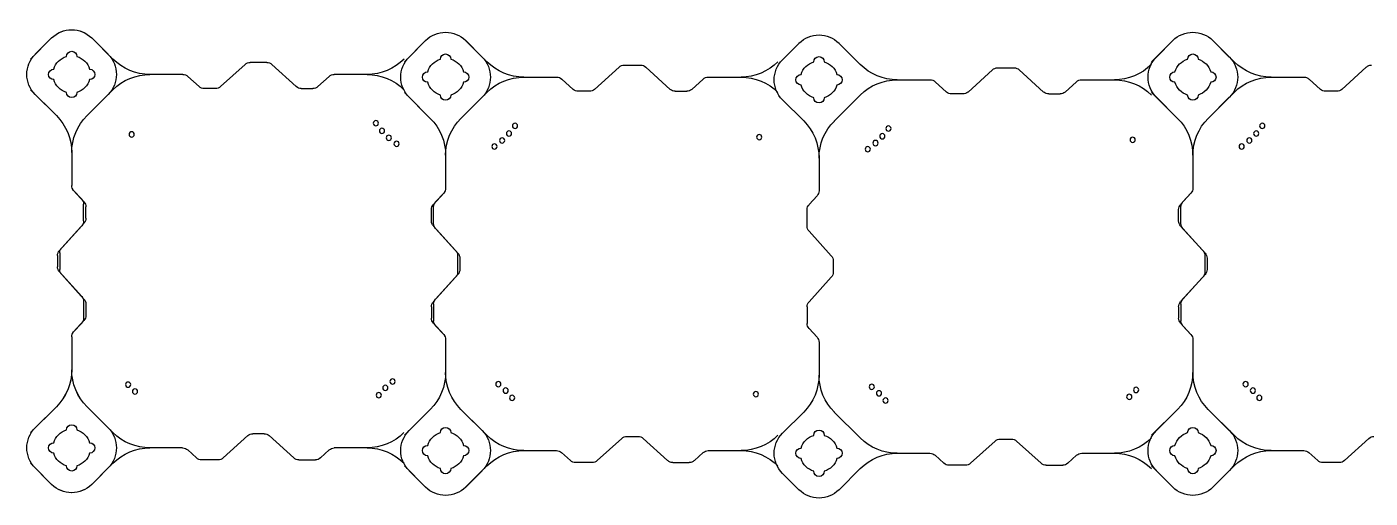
# Model space of a CAD drawing. Header units: millimetres. Extents: x -1612139 to -1260738, y 1141106 to 1536160.
# Drawn here: x -1301774 to -1299976, y 1183867 to 1184498 of the extents above; entities that cross this region are included whole.
import ezdxf

# ---------------------------------------------------------------- set-up
doc = ezdxf.new("R2010")
doc.units = ezdxf.units.MM
doc.header["$LTSCALE"] = 10
doc.layers.get('0').update_dxf_attribs({"linetype": 'CONTINUOUS'})
doc.layers.add('W-FLOAT_BOWL浮筒', color=253, linetype='CONTINUOUS')

# ---------------------------------------------------------------- blocks, each defined once
blk = doc.blocks.new('橙色')
at = {"layer": 'W-FLOAT_BOWL浮筒', "color": 30}
for p, q in [((12472.7, 2545.2), (12444.4, 2516.9)), ((12472.7, 2545.2), (12450.7, 2523.3)), ((12526.4, 2545.2), (12554.7, 2516.9)), ((12548.4, 2523.3), (12526.5, 2545.2)), ((12973.2, 2548.8), (12944.8, 2520.5)), ((12951.2, 2526.9), (12973.1, 2548.8)), ((13026.8, 2548.8), (13055.2, 2520.5)), ((13026.9, 2548.8), (13048.8, 2526.9)), ((13450.9, 2530.5), (13472.8, 2552.4)), ((13526.5, 2552.4), (13554.9, 2524.1)), ((13973.2, 2548.8), (13944.8, 2520.5)), ((13951.2, 2526.9), (13973.1, 2548.8)), ((14026.8, 2548.8), (14055.2, 2520.5)), ((14026.9, 2548.8), (14048.8, 2526.9)), ((13666.8, 2517), (13655, 2506.2)), ((13695.8, 2519.6), (13673.6, 2519.6)), ((13702.6, 2517), (13735.3, 2487.2)), ((13796.8, 2517), (13764.1, 2487.2)), ((13803.6, 2519.6), (13825.8, 2519.6)), ((13832.6, 2517), (13844.4, 2506.2)), ((12666.7, 2509.8), (12654.8, 2499)), ((12695.7, 2512.4), (12673.4, 2512.4)), ((12702.4, 2509.8), (12735.2, 2480)), ((12796.7, 2509.8), (12763.9, 2480)), ((12803.4, 2512.4), (12825.7, 2512.4)), ((12832.4, 2509.8), (12844.3, 2499)), ((13104.6, 2500), (13148.5, 2500)), ((13167.1, 2513.4), (13155.3, 2502.6)), ((13196.1, 2516), (13173.9, 2516)), ((13202.9, 2513.4), (13235.6, 2483.6)), ((13297.1, 2513.4), (13264.4, 2483.6)), ((13303.9, 2516), (13326.1, 2516)), ((13332.9, 2513.4), (13344.7, 2502.6)), ((13351.5, 2500), (13395.3, 2500)), ((13604.3, 2503.6), (13648.2, 2503.6)), ((13851.2, 2503.6), (13895, 2503.6)), ((14104.6, 2500), (14148.5, 2500)), ((14167.1, 2513.4), (14155.3, 2502.6)), ((14196.1, 2516), (14173.9, 2516)), ((14202.9, 2513.4), (14235.6, 2483.6)), ((12648.1, 2496.4), (12604.3, 2496.4)), ((12895, 2496.4), (12851, 2496.4)), ((13242.4, 2481), (13257.6, 2481)), ((13520.2, 2448.4), (13554.9, 2483.1)), ((13742.1, 2484.6), (13757.3, 2484.6)), ((12479.1, 2441.2), (12444.3, 2475.9)), ((12450.7, 2469.6), (12479.1, 2441.3)), ((12520.1, 2441.2), (12554.8, 2475.9)), ((12548.4, 2469.6), (12520.1, 2441.3)), ((12757.2, 2477.4), (12741.9, 2477.4)), ((12979.5, 2444.8), (12944.8, 2479.5)), ((12951.2, 2473.2), (12979.5, 2444.8)), ((13020.5, 2444.8), (13055.2, 2479.5)), ((13048.8, 2473.2), (13020.5, 2444.8)), ((13450.9, 2476.8), (13479.2, 2448.4)), ((13979.5, 2444.8), (13944.8, 2479.5)), ((13951.2, 2473.2), (13979.5, 2444.8)), ((14020.5, 2444.8), (14055.2, 2479.5)), ((14048.8, 2473.2), (14020.5, 2444.8)), ((12499.6, 2347.7), (12499.6, 2391.8)), ((12499.6, 2347.9), (12499.6, 2391.8)), ((13000, 2351.3), (13000, 2395.4)), ((13000, 2351.5), (13000, 2395.4)), ((13499.7, 2355.1), (13499.7, 2399)), ((14000, 2351.3), (14000, 2395.4)), ((14000, 2351.5), (14000, 2395.4)), ((12513, 2329.3), (12502.2, 2341.2)), ((12516, 2325.8), (12502.2, 2341)), ((12983.6, 2329.4), (12997.4, 2344.5)), ((12986.6, 2332.9), (12997.4, 2344.7)), ((13486.3, 2336.4), (13497.1, 2348.3)), ((13983.6, 2329.4), (13997.4, 2344.5)), ((13986.6, 2332.9), (13997.4, 2344.7)), ((12515.6, 2300.3), (12515.6, 2322.5)), ((12518.6, 2303.8), (12518.6, 2319)), ((12981, 2307.4), (12981, 2322.6)), ((12984, 2303.9), (12984, 2326.1)), ((13483.7, 2307.5), (13483.7, 2329.7)), ((13981, 2307.4), (13981, 2322.6)), ((13984, 2303.9), (13984, 2326.1)), ((12513, 2293.6), (12483.2, 2260.8)), ((12516, 2297.1), (12486.2, 2264.3)), ((12983.6, 2300.6), (13013.4, 2267.9)), ((12986.6, 2297.1), (13016.4, 2264.4)), ((13486.3, 2300.7), (13516.1, 2267.9)), ((13983.6, 2300.6), (14013.4, 2267.9)), ((13986.6, 2297.1), (14016.4, 2264.4)), ((12480.6, 2238.8), (12480.6, 2254)), ((12483.6, 2235.3), (12483.6, 2257.5)), ((13016, 2238.9), (13016, 2261.1)), ((13019, 2242.4), (13019, 2257.6)), ((13518.7, 2246), (13518.7, 2261.2)), ((14016, 2238.9), (14016, 2261.1)), ((14019, 2242.4), (14019, 2257.6)), ((12513, 2199.3), (12483.2, 2232.1)), ((12983.6, 2199.4), (13013.4, 2232.1)), ((12986.6, 2202.9), (13016.4, 2235.6)), ((13486.3, 2206.4), (13516.1, 2239.2)), ((13983.6, 2199.4), (14013.4, 2232.1)), ((13986.6, 2202.9), (14016.4, 2235.6)), ((12516, 2195.8), (12486.2, 2228.6)), ((12984, 2196.1), (12984, 2173.9)), ((13483.7, 2199.7), (13483.7, 2177.5)), ((13984, 2196.1), (13984, 2173.9)), ((12515.6, 2192.5), (12515.6, 2170.3)), ((12518.6, 2189), (12518.6, 2173.8)), ((12981, 2192.6), (12981, 2177.4)), ((13981, 2192.6), (13981, 2177.4)), ((12516, 2167.1), (12502.2, 2151.9)), ((12513, 2163.6), (12502.2, 2151.7)), ((12983.6, 2170.6), (12997.4, 2155.5)), ((12986.6, 2167.1), (12997.4, 2155.3)), ((13486.3, 2170.7), (13497.1, 2158.8)), ((13983.6, 2170.6), (13997.4, 2155.5)), ((13986.6, 2167.1), (13997.4, 2155.3)), ((12499.6, 2101.1), (12499.6, 2145.1)), ((12499.6, 2101.1), (12499.6, 2144.9)), ((13000, 2104.7), (13000, 2148.7)), ((13000, 2104.7), (13000, 2148.5)), ((13499.7, 2108.3), (13499.7, 2152.1)), ((14000, 2104.7), (14000, 2148.7)), ((14000, 2104.7), (14000, 2148.5)), ((12444.3, 2016.9), (12479.1, 2051.6)), ((12450.7, 2023.2), (12479.1, 2051.6)), ((12554.8, 2016.9), (12520.1, 2051.6)), ((12548.4, 2023.2), (12520.1, 2051.6)), ((12944.8, 2020.5), (12979.5, 2055.2)), ((12951.2, 2026.8), (12979.5, 2055.2)), ((13048.8, 2026.8), (13020.5, 2055.2)), ((13055.2, 2020.5), (13020.5, 2055.2)), ((13450.9, 2030.4), (13479.2, 2058.7)), ((13554.9, 2024.1), (13520.2, 2058.8)), ((13944.8, 2020.5), (13979.5, 2055.2)), ((13951.2, 2026.8), (13979.5, 2055.2)), ((14048.8, 2026.8), (14020.5, 2055.2)), ((14055.2, 2020.5), (14020.5, 2055.2)), ((12692.2, 2015.4), (12676.9, 2015.4)), ((12806.9, 2015.4), (12822.2, 2015.4)), ((13170.6, 2016.4), (13155.5, 2002.6)), ((13192.6, 2019), (13177.4, 2019)), ((13199.4, 2016.4), (13232.1, 1986.6)), ((13300.6, 2016.4), (13267.9, 1986.6)), ((13307.4, 2019), (13322.6, 2019)), ((13329.4, 2016.4), (13344.5, 2002.6)), ((13670.3, 2020), (13655.2, 2006.2)), ((13692.3, 2022.6), (13677.1, 2022.6)), ((13699.1, 2020), (13731.8, 1990.2)), ((13800.3, 2020), (13767.6, 1990.2)), ((13807.1, 2022.6), (13822.3, 2022.6)), ((13829.1, 2020), (13844.2, 2006.2)), ((14170.6, 2016.4), (14155.5, 2002.6)), ((14192.6, 2019), (14177.4, 2019)), ((14199.4, 2016.4), (14232.1, 1986.6)), ((12648.3, 1996.4), (12604.3, 1996.4)), ((12670.2, 2012.8), (12655, 1999)), ((12698.9, 2012.8), (12731.7, 1983)), ((12800.2, 2012.8), (12767.4, 1983)), ((12828.9, 2012.8), (12844.1, 1999)), ((12895, 1996.4), (12850.8, 1996.4)), ((13104.6, 2000), (13148.7, 2000)), ((13351.3, 2000), (13395.3, 2000)), ((13604.3, 2003.6), (13648.4, 2003.6)), ((13851, 2003.6), (13895, 2003.6)), ((14104.6, 2000), (14148.7, 2000)), ((12760.7, 1980.4), (12738.4, 1980.4)), ((12973.2, 1951.2), (12944.8, 1979.5)), ((13026.8, 1951.2), (13055.2, 1979.5)), ((13238.9, 1984), (13261.1, 1984)), ((13526.5, 1954.8), (13554.9, 1983.1)), ((13738.6, 1987.6), (13760.8, 1987.6)), ((13973.2, 1951.2), (13944.8, 1979.5)), ((14026.8, 1951.2), (14055.2, 1979.5)), ((12472.7, 1947.6), (12444.4, 1975.9)), ((12450.7, 1969.5), (12472.7, 1947.6)), ((12526.4, 1947.6), (12554.7, 1975.9)), ((12526.5, 1947.6), (12548.4, 1969.5)), ((12973.1, 1951.2), (12951.2, 1973.1)), ((13048.8, 1973.1), (13026.9, 1951.2)), ((13472.8, 1954.8), (13450.9, 1976.7)), ((13973.1, 1951.2), (13951.2, 1973.1)), ((14048.8, 1973.1), (14026.9, 1951.2))]:
    blk.add_line(p, q, dxfattribs=at)
for centre in [(12910.6, 2425.8), (13089, 2429.4), (13415.2, 2424.4), (13588.7, 2433), (13914.9, 2428), (14089, 2429.4), (12575.1, 2411.7), (12584.3, 2420.8), (12919.3, 2416.1), (12929, 2407.5), (13070.6, 2411), (13080.3, 2419.7), (13570.3, 2414.6), (13580, 2423.3), (13924.1, 2418.8), (14070.6, 2411), (14080.3, 2419.7), (12934.3, 2089.3), (13065.3, 2092.9), (13075.6, 2084.8), (13565, 2096.5), (13575.3, 2088.3), (13919.4, 2083.9), (14065.3, 2092.9), (14075.6, 2084.8), (12579.9, 2076.7), (12914.8, 2072), (12924, 2081.2), (13084.8, 2075.6), (13092.9, 2065.3), (13419.7, 2080.3), (13584.5, 2079.2), (13592.6, 2068.9), (14084.8, 2075.6), (14092.9, 2065.3), (12906.7, 2061.7)]:
    blk.add_circle(centre, 3.5, dxfattribs=at)
for centre, radius, start, end in [((12499.5, 2518.4), 38, 45, 135), ((12499.6, 2518.4), 38, 45, 135), ((13000, 2522), 38, 45, 135), ((13000, 2522), 38, 45, 135), ((13499.7, 2525.5), 38, 45, 135), ((14000, 2522), 38, 45, 135), ((14000, 2522), 38, 45, 135), ((12477.6, 2496.4), 38, 135, 225), ((12499.6, 2496.4), 25, 106.2602, 163.7398), ((12499.6, 2496.4), 25, 106.2602, 163.7398), ((12499.6, 2520.4), 7, 0, 180), ((12499.6, 2520.4), 7, 0, 180), ((12499.6, 2496.4), 25, 16.2602, 73.7398), ((12499.6, 2496.4), 25, 16.2602, 73.7398), ((12521.5, 2496.4), 38, 315, 45), ((12604.2, 2566.4), 70, 225, 270), ((12894.9, 2566.4), 70, 270, 315), ((12978, 2500), 38, 135, 225), ((13000, 2500), 25, 106.2602, 163.7398), ((13000, 2500), 25, 106.2602, 163.7398), ((13000, 2524), 7, 0, 180), ((13000, 2524), 7, 0, 180), ((13000, 2500), 25, 16.2602, 73.7398), ((13000, 2500), 25, 16.2602, 73.7398), ((13022, 2500), 38, 315, 45), ((13104.7, 2570), 70, 225, 270), ((13395.3, 2570), 70, 270, 315), ((13477.7, 2503.6), 38, 135, 225), ((13499.7, 2503.6), 25, 106.2602, 163.7398), ((13499.7, 2527.6), 7, 0, 180), ((13499.7, 2503.6), 25, 16.2602, 73.7398), ((13604.4, 2573.6), 70, 225, 270), ((13673.6, 2509.6), 10, 90, 132.2737), ((13695.8, 2509.6), 10, 47.7263, 90), ((13803.6, 2509.6), 10, 90, 132.2737), ((13825.8, 2509.6), 10, 47.7263, 90), ((13895, 2573.6), 70, 270, 315), ((13978, 2500), 38, 135, 225), ((14000, 2500), 25, 106.2602, 163.7398), ((14000, 2500), 25, 106.2602, 163.7398), ((14000, 2524), 7, 0, 180), ((14000, 2524), 7, 0, 180), ((14000, 2500), 25, 16.2602, 73.7398), ((14000, 2500), 25, 16.2602, 73.7398), ((14022, 2500), 38, 315, 45), ((14104.7, 2570), 70, 225, 270), ((12475.6, 2496.4), 7, 90, 270), ((12475.6, 2496.4), 7, 90, 270), ((12523.6, 2496.4), 7, 270, 90), ((12523.6, 2496.4), 7, 270, 90), ((12648.1, 2506.4), 10, 270, 312.2737), ((12673.4, 2502.4), 10, 90, 132.2737), ((12695.7, 2502.4), 10, 47.7263, 90), ((12803.4, 2502.4), 10, 90, 132.2737), ((12825.7, 2502.4), 10, 47.7263, 90), ((12851, 2506.4), 10, 227.7263, 270), ((12976, 2500), 7, 90, 270), ((12976, 2500), 7, 90, 270), ((13024, 2500), 7, 270, 90), ((13024, 2500), 7, 270, 90), ((13104.7, 2430), 70, 90, 135), ((13148.5, 2510), 10, 270, 312.2737), ((13173.9, 2506), 10, 90, 132.2737), ((13196.1, 2506), 10, 47.7263, 90), ((13303.9, 2506), 10, 90, 132.2737), ((13326.1, 2506), 10, 47.7263, 90), ((13351.5, 2510), 10, 227.7263, 270), ((13395.3, 2430), 70, 45, 90), ((13475.7, 2503.6), 7, 90, 270), ((13523.7, 2503.6), 7, 270, 90), ((13604.4, 2433.6), 70, 90, 135), ((13648.2, 2513.6), 10, 270, 312.2737), ((13851.2, 2513.6), 10, 227.7263, 270), ((13895, 2433.6), 70, 45, 90), ((13976, 2500), 7, 90, 270), ((13976, 2500), 7, 90, 270), ((14024, 2500), 7, 270, 90), ((14024, 2500), 7, 270, 90), ((14104.7, 2430), 70, 90, 135), ((14148.5, 2510), 10, 270, 312.2737), ((14173.9, 2506), 10, 90, 132.2737), ((14196.1, 2506), 10, 47.7263, 90), ((12499.6, 2496.4), 25, 196.2602, 253.7398), ((12499.6, 2496.4), 25, 196.2602, 253.7398), ((12499.6, 2496.4), 25, 286.2602, 343.7398), ((12499.6, 2496.4), 25, 286.2602, 343.7398), ((12604.3, 2426.4), 70, 90, 135), ((12894.8, 2426.4), 70, 45, 90), ((13000, 2500), 25, 196.2602, 253.7398), ((13000, 2500), 25, 196.2602, 253.7398), ((13000, 2500), 25, 286.2602, 343.7398), ((13000, 2500), 25, 286.2602, 343.7398), ((13242.4, 2491), 10, 227.7263, 270), ((13257.6, 2491), 10, 270, 312.2737), ((13499.7, 2503.6), 25, 196.2602, 253.7398), ((13499.7, 2503.6), 25, 286.2602, 343.7398), ((13742.1, 2494.6), 10, 227.7263, 270), ((13757.3, 2494.6), 10, 270, 312.2737), ((14000, 2500), 25, 196.2602, 253.7398), ((14000, 2500), 25, 196.2602, 253.7398), ((14000, 2500), 25, 286.2602, 343.7398), ((14000, 2500), 25, 286.2602, 343.7398), ((14242.4, 2491), 10, 227.7263, 270), ((12499.6, 2472.4), 7, 180, 0), ((12499.6, 2472.4), 7, 180, 0), ((12741.9, 2487.4), 10, 227.7263, 270), ((12757.2, 2487.4), 10, 270, 312.2737), ((13000, 2476), 7, 180, 0), ((13000, 2476), 7, 180, 0), ((13499.7, 2479.6), 7, 180, 0), ((14000, 2476), 7, 180, 0), ((14000, 2476), 7, 180, 0), ((12930, 2395.3), 70, 0, 45), ((13070, 2395.3), 70, 135, 180), ((13429.7, 2398.9), 70, 0, 45), ((13569.7, 2398.9), 70, 135, 180), ((13930, 2395.3), 70, 0, 45), ((14070, 2395.3), 70, 135, 180), ((12429.6, 2391.8), 70, 0, 45), ((12429.6, 2391.7), 70, 0, 45), ((12569.6, 2391.8), 70, 135, 180), ((12569.6, 2391.7), 70, 135, 180), ((12930, 2395.3), 70, 0, 45), ((13070, 2395.3), 70, 135, 180), ((13930, 2395.3), 70, 0, 45), ((14070, 2395.3), 70, 135, 180), ((13489.7, 2355.1), 10, 317.7263, 0), ((12509.6, 2347.9), 10, 180, 222.2737), ((12509.6, 2347.7), 10, 180, 222.2737), ((12990, 2351.5), 10, 317.7263, 0), ((12990, 2351.3), 10, 317.7263, 0), ((13990, 2351.5), 10, 317.7263, 0), ((13990, 2351.3), 10, 317.7263, 0), ((12505.6, 2322.5), 10, 0, 42.2737), ((12508.6, 2319), 10, 0, 42.2737), ((12991, 2322.6), 10, 137.7263, 180), ((12994, 2326.1), 10, 137.7263, 180), ((13493.7, 2329.7), 10, 137.7263, 180), ((13991, 2322.6), 10, 137.7263, 180), ((13994, 2326.1), 10, 137.7263, 180), ((12508.6, 2303.8), 10, 317.7263, 0), ((12991, 2307.4), 10, 180, 222.2737), ((12994, 2303.9), 10, 180, 222.2737), ((13493.7, 2307.5), 10, 180, 222.2737), ((13991, 2307.4), 10, 180, 222.2737), ((13994, 2303.9), 10, 180, 222.2737), ((12505.6, 2300.3), 10, 317.7263, 0), ((13006, 2261.1), 10, 0, 42.2737), ((13508.7, 2261.2), 10, 0, 42.2737), ((14006, 2261.1), 10, 0, 42.2737), ((12490.6, 2254), 10, 137.7263, 180), ((12493.6, 2257.5), 10, 137.7263, 180), ((13009, 2257.6), 10, 0, 42.2737), ((14009, 2257.6), 10, 0, 42.2737), ((12490.6, 2238.8), 10, 180, 222.2737), ((12493.6, 2235.3), 10, 180, 222.2737), ((13006, 2238.9), 10, 317.7263, 0), ((13009, 2242.4), 10, 317.7263, 0), ((13508.7, 2246), 10, 317.7263, 0), ((14006, 2238.9), 10, 317.7263, 0), ((14009, 2242.4), 10, 317.7263, 0), ((12505.6, 2192.5), 10, 0, 42.2737), ((12508.6, 2189), 10, 0, 42.2737), ((12991, 2192.6), 10, 137.7263, 180), ((12994, 2196.1), 10, 137.7263, 180), ((13493.7, 2199.7), 10, 137.7263, 180), ((13991, 2192.6), 10, 137.7263, 180), ((13994, 2196.1), 10, 137.7263, 180), ((12991, 2177.4), 10, 180, 222.2737), ((13493.7, 2177.5), 10, 180, 222.2737), ((13991, 2177.4), 10, 180, 222.2737), ((12505.6, 2170.3), 10, 317.7263, 0), ((12508.6, 2173.8), 10, 317.7263, 0), ((12994, 2173.9), 10, 180, 222.2737), ((13489.7, 2152.1), 10, 0, 42.2737), ((13994, 2173.9), 10, 180, 222.2737), ((12509.6, 2145.1), 10, 137.7263, 180), ((12509.6, 2144.9), 10, 137.7263, 180), ((12990, 2148.7), 10, 0, 42.2737), ((12990, 2148.5), 10, 0, 42.2737), ((13990, 2148.7), 10, 0, 42.2737), ((13990, 2148.5), 10, 0, 42.2737), ((12930, 2104.7), 70, 315, 0), ((12930, 2104.7), 70, 315, 0), ((13070, 2104.7), 70, 180, 225), ((13070, 2104.7), 70, 180, 225), ((13429.7, 2108.2), 70, 315, 0), ((13569.7, 2108.3), 70, 180, 225), ((13930, 2104.7), 70, 315, 0), ((13930, 2104.7), 70, 315, 0), ((14070, 2104.7), 70, 180, 225), ((14070, 2104.7), 70, 180, 225), ((12429.6, 2101.1), 70, 315, 0), ((12429.6, 2101.1), 70, 315, 0), ((12569.6, 2101.1), 70, 180, 225), ((12569.6, 2101.1), 70, 180, 225), ((13499.7, 2027.6), 7, 0, 180), ((12477.6, 1996.4), 38, 135, 225), ((12499.6, 1996.4), 25, 106.2602, 163.7398), ((12499.6, 1996.4), 25, 106.2602, 163.7398), ((12499.6, 2020.4), 7, 0, 180), ((12499.6, 2020.4), 7, 0, 180), ((12499.6, 1996.4), 25, 16.2602, 73.7398), ((12499.6, 1996.4), 25, 16.2602, 73.7398), ((12521.5, 1996.4), 38, 315, 45), ((12604.3, 2066.4), 70, 225, 270), ((12676.9, 2005.4), 10, 90, 132.2737), ((12692.2, 2005.4), 10, 47.7263, 90), ((12806.9, 2005.4), 10, 90, 132.2737), ((12822.2, 2005.4), 10, 47.7263, 90), ((12894.8, 2066.4), 70, 270, 315), ((12978, 2000), 38, 135, 225), ((13000, 2000), 25, 106.2602, 163.7398), ((13000, 2000), 25, 106.2602, 163.7398), ((13000, 2024), 7, 0, 180), ((13000, 2024), 7, 0, 180), ((13000, 2000), 25, 16.2602, 73.7398), ((13000, 2000), 25, 16.2602, 73.7398), ((13022, 2000), 38, 315, 45), ((13104.7, 2070), 70, 225, 270), ((13177.4, 2009), 10, 90, 132.2737), ((13192.6, 2009), 10, 47.7263, 90), ((13307.4, 2009), 10, 90, 132.2737), ((13322.6, 2009), 10, 47.7263, 90), ((13395.3, 2070), 70, 270, 315), ((13477.7, 2003.6), 38, 135, 225), ((13499.7, 2003.6), 25, 106.2602, 163.7398), ((13499.7, 2003.6), 25, 16.2602, 73.7398), ((13604.4, 2073.6), 70, 225, 270), ((13677.1, 2012.6), 10, 90, 132.2737), ((13692.3, 2012.6), 10, 47.7263, 90), ((13807.1, 2012.6), 10, 90, 132.2737), ((13822.3, 2012.6), 10, 47.7263, 90), ((13895, 2073.6), 70, 270, 315), ((13978, 2000), 38, 135, 225), ((14000, 2000), 25, 106.2602, 163.7398), ((14000, 2000), 25, 106.2602, 163.7398), ((14000, 2024), 7, 0, 180), ((14000, 2024), 7, 0, 180), ((14000, 2000), 25, 16.2602, 73.7398), ((14000, 2000), 25, 16.2602, 73.7398), ((14022, 2000), 38, 315, 45), ((14104.7, 2070), 70, 225, 270), ((14177.4, 2009), 10, 90, 132.2737), ((14192.6, 2009), 10, 47.7263, 90), ((12475.6, 1996.4), 7, 90, 270), ((12475.6, 1996.4), 7, 90, 270), ((12523.6, 1996.4), 7, 270, 90), ((12523.6, 1996.4), 7, 270, 90), ((12604.2, 1926.4), 70, 90, 135), ((12648.3, 2006.4), 10, 270, 312.2737), ((12850.8, 2006.4), 10, 227.7263, 270), ((12894.9, 1926.4), 70, 45, 90), ((12976, 2000), 7, 90, 270), ((12976, 2000), 7, 90, 270), ((13024, 2000), 7, 270, 90), ((13024, 2000), 7, 270, 90), ((13104.7, 1930), 70, 90, 135), ((13148.7, 2010), 10, 270, 312.2737), ((13351.3, 2010), 10, 227.7263, 270), ((13395.3, 1930), 70, 45, 90), ((13475.7, 2003.6), 7, 90, 270), ((13499.7, 2003.6), 25, 196.2602, 253.7398), ((13499.7, 2003.6), 25, 286.2602, 343.7398), ((13523.7, 2003.6), 7, 270, 90), ((13604.4, 1933.6), 70, 90, 135), ((13648.4, 2013.6), 10, 270, 312.2737), ((13851, 2013.6), 10, 227.7263, 270), ((13895, 1933.6), 70, 45, 90), ((13976, 2000), 7, 90, 270), ((13976, 2000), 7, 90, 270), ((14024, 2000), 7, 270, 90), ((14024, 2000), 7, 270, 90), ((14104.7, 1930), 70, 90, 135), ((14148.7, 2010), 10, 270, 312.2737), ((12499.6, 1996.4), 25, 196.2602, 253.7398), ((12499.6, 1996.4), 25, 196.2602, 253.7398), ((12499.6, 1996.4), 25, 286.2602, 343.7398), ((12499.6, 1996.4), 25, 286.2602, 343.7398), ((12738.4, 1990.4), 10, 227.7263, 270), ((12760.7, 1990.4), 10, 270, 312.2737), ((13000, 2000), 25, 196.2602, 253.7398), ((13000, 2000), 25, 196.2602, 253.7398), ((13000, 2000), 25, 286.2602, 343.7398), ((13000, 2000), 25, 286.2602, 343.7398), ((13238.9, 1994), 10, 227.7263, 270), ((13261.1, 1994), 10, 270, 312.2737), ((13499.7, 1979.6), 7, 180, 0), ((13738.6, 1997.6), 10, 227.7263, 270), ((13760.8, 1997.6), 10, 270, 312.2737), ((14000, 2000), 25, 196.2602, 253.7398), ((14000, 2000), 25, 196.2602, 253.7398), ((14000, 2000), 25, 286.2602, 343.7398), ((14000, 2000), 25, 286.2602, 343.7398), ((14238.9, 1994), 10, 227.7263, 270), ((12499.6, 1972.4), 7, 180, 0), ((12499.6, 1972.4), 7, 180, 0), ((13000, 1976), 7, 180, 0), ((13000, 1976), 7, 180, 0), ((14000, 1976), 7, 180, 0), ((14000, 1976), 7, 180, 0), ((12499.5, 1974.5), 38, 225, 315), ((12499.6, 1974.5), 38, 225, 315), ((13000, 1978), 38, 225, 315), ((13000, 1978), 38, 225, 315), ((13499.7, 1981.6), 38, 225, 315), ((14000, 1978), 38, 225, 315), ((14000, 1978), 38, 225, 315)]:
    blk.add_arc(centre, radius, start, end, dxfattribs=at)

msp = doc.modelspace()

# ---------------------------------------------------------------- block references
at = {"xscale": -1, "rotation": 180}
msp.add_blockref('橙色', (-1314213.3, 1186431), dxfattribs=at)

doc.saveas('drawing.dxf')
